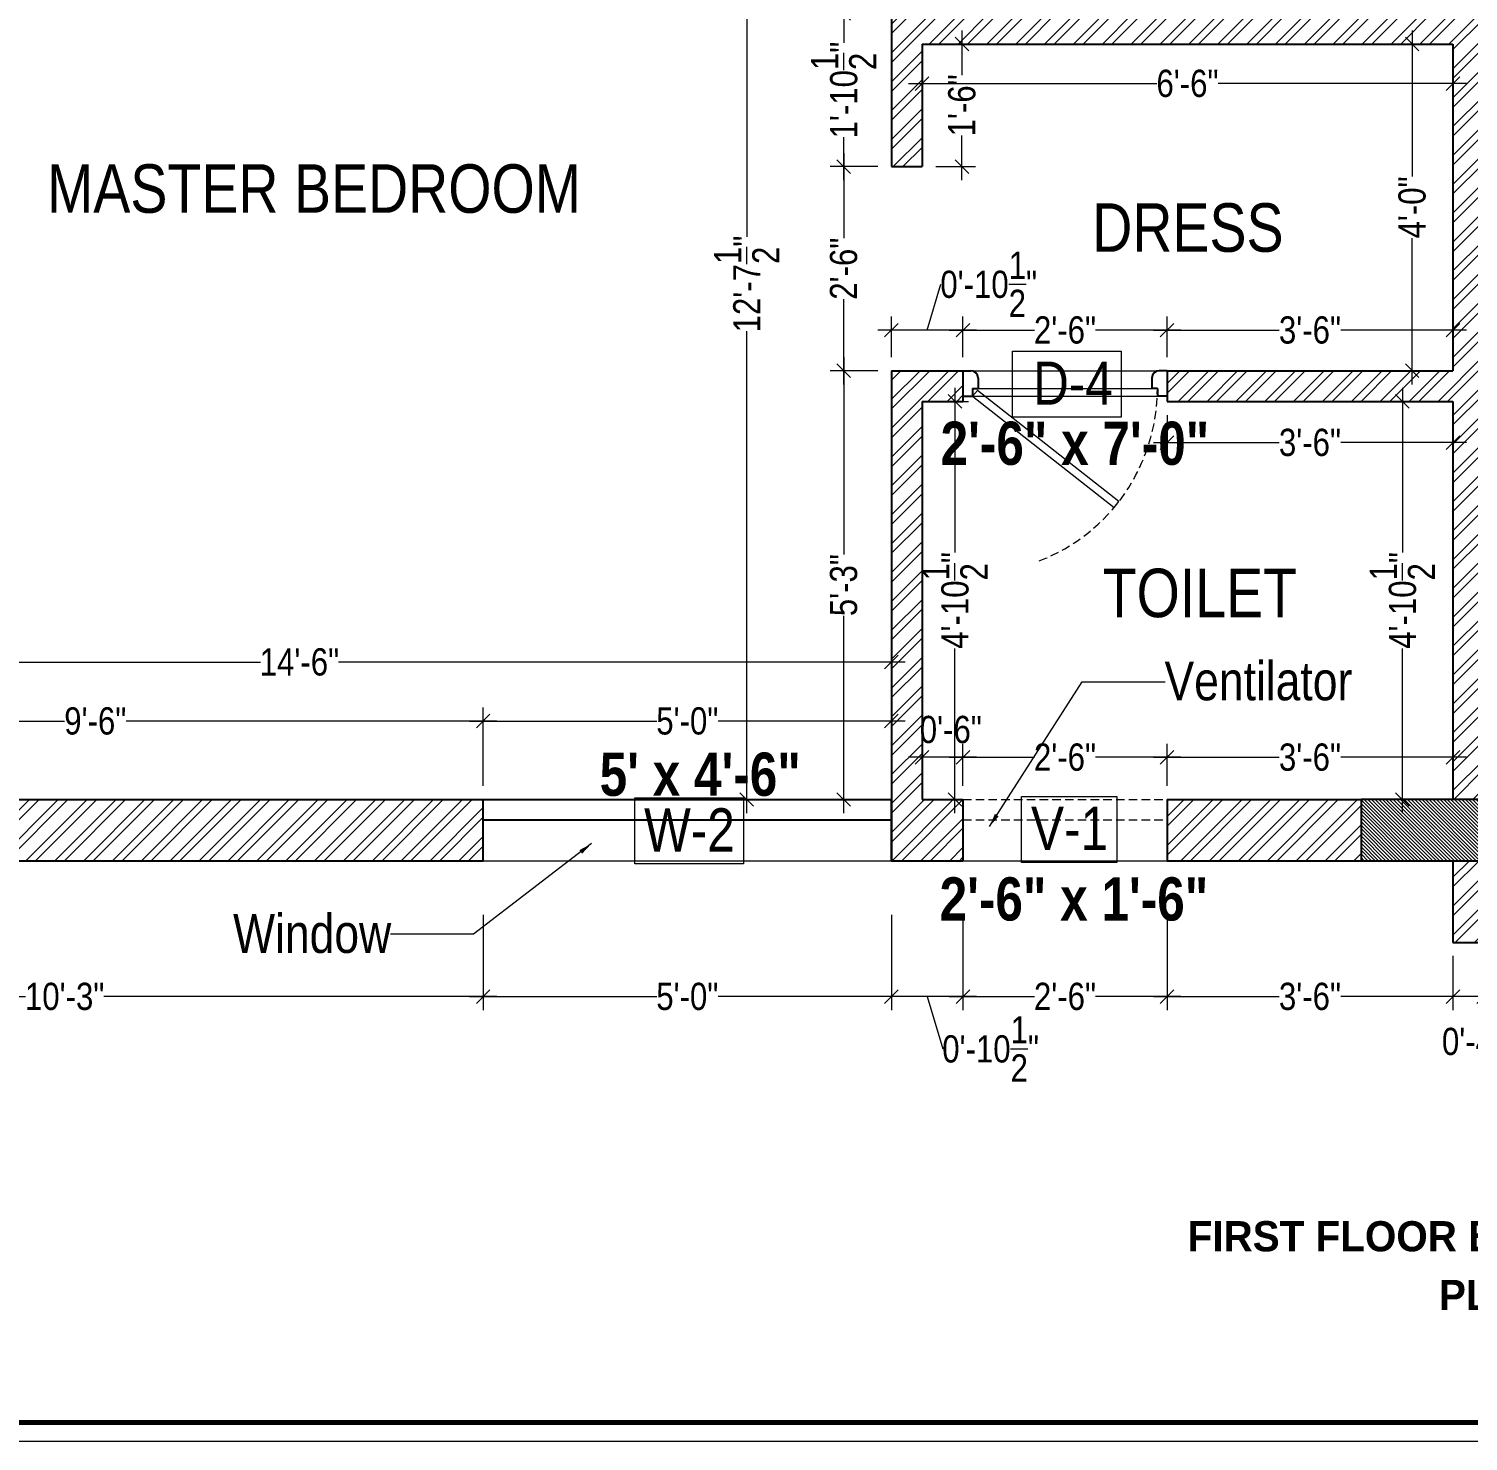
# Model space of a CAD drawing. Header units: millimetres. Extents: x 3067 to 3748, y 1385 to 1863.
# Drawn here: x 3190.8 to 3402.3, y 1384.7 to 1592.3 of the extents above; entities that cross this region are included whole.
import ezdxf

# ---------------------------------------------------------------- set-up
doc = ezdxf.new("R2010")
doc.units = ezdxf.units.MM
doc.linetypes.add('DASHED2', pattern=[0.375, 0.25, -0.125])
for name, color, linetype, lineweight in [('COLUMNS', 3, 'Continuous', 25), ('dimensions', 251, 'Continuous', 13), ('HATCH', 8, 'Continuous', 5), ('TEXT', 38, 'Continuous', 15), ('Title Sheet', 7, 'Continuous', 9), ('WALLS', 7, 'Continuous', 25)]:
    doc.layers.add(name, color=color, linetype=linetype, lineweight=lineweight)
doc.layers.add('doors', color=251, linetype='Continuous')
doc.styles.add('style1', font='bgothm.ttf')
doc.styles.add('Swiss-LT', font='swissc.ttf')
doc.dimstyles.new('INNER', dxfattribs={"dimtxt": 4, "dimasz": 2, "dimexe": 2, "dimexo": 2, "dimgap": 0, "dimtad": 0, "dimzin": 1, "dimdsep": 46, "dimlunit": 4, "dimtxsty": 'Swiss-LT', "dimblk": 'OBLIQUE', "dimcen": 0.125, "dimdle": 2, "dimclrd": 256, "dimclre": 256, "dimclrt": 7, "dimadec": 0, "dimazin": 0, "dimtfac": 1, "dimtofl": 0, "dimtmove": 0, "dimatfit": 3, "dimfxl": 12, "dimfxlon": 1, "dimtolj": 1, "dimtzin": 0, "dimlwd": -1, "dimlwe": -1, "dimarcsym": 0})

# ---------------------------------------------------------------- blocks, each defined once
blk = doc.blocks.new('_Oblique')
at = {"color": 0, "linetype": 'ByBlock', "lineweight": -2}
blk.add_line((-0.5, -0.5), (0.5, 0.5), dxfattribs=at)
blk = doc.blocks.new('*D187')
at = {"layer": 'Defpoints', "color": 0, "ltscale": 20, "transparency": 16777216}
for p in [(3322.07, 1590.02), (3400.07, 1590.02), (3322.07, 1584.23)]:
    blk.add_point(p, dxfattribs=at)
at = {"layer": 'dimensions', "ltscale": 20, "transparency": 16777216}
for p, q in [((3322.07, 1588.02), (3322.07, 1582.23)), ((3400.07, 1588.02), (3400.07, 1582.23)), ((3320.07, 1584.23), (3356.58, 1584.23)), ((3402.07, 1584.23), (3365.57, 1584.23))]:
    blk.add_line(p, q, dxfattribs=at)
at = {"layer": 'dimensions', "ltscale": 20, "transparency": 16777216, "xscale": 2, "yscale": 2, "zscale": 2, "rotation": 180}
blk.add_blockref('_Oblique', (3322.07, 1584.23), dxfattribs=at)
at = {"layer": 'dimensions', "ltscale": 20, "transparency": 16777216, "xscale": 2, "yscale": 2, "zscale": 2}
blk.add_blockref('_Oblique', (3400.07, 1584.23), dxfattribs=at)
at = {"layer": 'dimensions', "color": 7, "ltscale": 20, "transparency": 16777216, "insert": (3361.07, 1584.23), "char_height": 4, "attachment_point": 5, "style": 'Swiss-LT'}
blk.add_mtext('\\A1;6\'-6"', dxfattribs=at)
blk = doc.blocks.new('*D188')
at = {"layer": 'Defpoints', "color": 0, "ltscale": 20, "transparency": 16777216}
for p in [(3394.09, 1590.02), (3400.07, 1590.02), (3400.07, 1542.02)]:
    blk.add_point(p, dxfattribs=at)
at = {"layer": 'dimensions', "ltscale": 20, "transparency": 16777216}
for p, q in [((3394.09, 1592.02), (3394.09, 1570.56)), ((3398.07, 1590.02), (3392.09, 1590.02)), ((3394.09, 1540.02), (3394.09, 1561.49)), ((3398.07, 1542.02), (3392.09, 1542.02))]:
    blk.add_line(p, q, dxfattribs=at)
at = {"layer": 'dimensions', "ltscale": 20, "transparency": 16777216, "xscale": 2, "yscale": 2, "zscale": 2}
for p, rotation in [((3394.09, 1590.02), 90), ((3394.09, 1542.02), 270)]:
    blk.add_blockref('_Oblique', p, dxfattribs=dict(at, rotation=rotation))
at = {"layer": 'dimensions', "color": 7, "ltscale": 20, "transparency": 16777216, "insert": (3394.09, 1566.02), "char_height": 4, "attachment_point": 5, "rotation": 90, "style": 'Swiss-LT'}
blk.add_mtext('\\A1;4\'-0"', dxfattribs=at)
blk = doc.blocks.new('*D205')
at = {"layer": 'Defpoints', "color": 0, "ltscale": 20, "transparency": 16777216}
for p in [(3400.07, 1458.02), (3404.57, 1458.02), (3400.07, 1450.06)]:
    blk.add_point(p, dxfattribs=at)
at = {"layer": 'dimensions', "ltscale": 20, "transparency": 16777216}
for p, q in [((3400.07, 1456.02), (3400.07, 1448.06)), ((3404.57, 1456.02), (3404.57, 1448.06)), ((3406.57, 1450.06), (3398.07, 1450.06))]:
    blk.add_line(p, q, dxfattribs=at)
at = {"layer": 'dimensions', "ltscale": 20, "transparency": 16777216, "xscale": 2, "yscale": 2, "zscale": 2, "rotation": 180}
blk.add_blockref('_Oblique', (3400.07, 1450.06), dxfattribs=at)
at = {"layer": 'dimensions', "ltscale": 20, "transparency": 16777216, "xscale": 2, "yscale": 2, "zscale": 2}
blk.add_blockref('_Oblique', (3404.57, 1450.06), dxfattribs=at)
at = {"layer": 'dimensions', "color": 7, "ltscale": 20, "transparency": 16777216, "insert": (3404.3, 1443.47), "char_height": 4, "attachment_point": 5, "style": 'Swiss-LT'}
blk.add_mtext('\\A1;0\'-4{\\H1x;\\S1/2;}"', dxfattribs=at)
blk = doc.blocks.new('*D206')
at = {"layer": 'Defpoints', "color": 0, "ltscale": 20, "transparency": 16777216}
for p in [(3358.07, 1470.02), (3400.07, 1458.02), (3358.07, 1450.06)]:
    blk.add_point(p, dxfattribs=at)
at = {"layer": 'dimensions', "ltscale": 20, "transparency": 16777216}
for p, q in [((3358.07, 1462.06), (3358.07, 1448.06)), ((3400.07, 1456.02), (3400.07, 1448.06)), ((3356.07, 1450.06), (3374.56, 1450.06)), ((3402.07, 1450.06), (3383.59, 1450.06))]:
    blk.add_line(p, q, dxfattribs=at)
at = {"layer": 'dimensions', "ltscale": 20, "transparency": 16777216, "xscale": 2, "yscale": 2, "zscale": 2, "rotation": 180}
blk.add_blockref('_Oblique', (3358.07, 1450.06), dxfattribs=at)
at = {"layer": 'dimensions', "ltscale": 20, "transparency": 16777216, "xscale": 2, "yscale": 2, "zscale": 2}
blk.add_blockref('_Oblique', (3400.07, 1450.06), dxfattribs=at)
at = {"layer": 'dimensions', "color": 7, "ltscale": 20, "transparency": 16777216, "insert": (3379.07, 1450.06), "char_height": 4, "attachment_point": 5, "style": 'Swiss-LT'}
blk.add_mtext('\\A1;3\'-6"', dxfattribs=at)
blk = doc.blocks.new('*D207')
at = {"layer": 'Defpoints', "color": 0, "ltscale": 20, "transparency": 16777216}
for p in [(3328.07, 1470.02), (3358.07, 1470.02), (3328.07, 1450.06)]:
    blk.add_point(p, dxfattribs=at)
at = {"layer": 'dimensions', "ltscale": 20, "transparency": 16777216}
for p, q in [((3328.07, 1462.06), (3328.07, 1448.06)), ((3358.07, 1462.06), (3358.07, 1448.06)), ((3326.07, 1450.06), (3338.58, 1450.06)), ((3360.07, 1450.06), (3347.57, 1450.06))]:
    blk.add_line(p, q, dxfattribs=at)
at = {"layer": 'dimensions', "ltscale": 20, "transparency": 16777216, "xscale": 2, "yscale": 2, "zscale": 2, "rotation": 180}
blk.add_blockref('_Oblique', (3328.07, 1450.06), dxfattribs=at)
at = {"layer": 'dimensions', "ltscale": 20, "transparency": 16777216, "xscale": 2, "yscale": 2, "zscale": 2}
blk.add_blockref('_Oblique', (3358.07, 1450.06), dxfattribs=at)
at = {"layer": 'dimensions', "color": 7, "ltscale": 20, "transparency": 16777216, "insert": (3343.07, 1450.06), "char_height": 4, "attachment_point": 5, "style": 'Swiss-LT'}
blk.add_mtext('\\A1;2\'-6"', dxfattribs=at)
blk = doc.blocks.new('*D208')
at = {"layer": 'Defpoints', "color": 0, "ltscale": 20, "transparency": 16777216}
for p in [(3317.57, 1470.02), (3328.07, 1470.02), (3317.57, 1450.06)]:
    blk.add_point(p, dxfattribs=at)
at = {"layer": 'dimensions', "ltscale": 20, "transparency": 16777216}
for p, q in [((3317.57, 1462.06), (3317.57, 1448.06)), ((3328.07, 1462.06), (3328.07, 1448.06)), ((3330.07, 1450.06), (3315.57, 1450.06)), ((3322.82, 1450.06), (3325.13, 1442.37))]:
    blk.add_line(p, q, dxfattribs=at)
at = {"layer": 'dimensions', "ltscale": 20, "transparency": 16777216, "xscale": 2, "yscale": 2, "zscale": 2, "rotation": 180}
blk.add_blockref('_Oblique', (3317.57, 1450.06), dxfattribs=at)
at = {"layer": 'dimensions', "ltscale": 20, "transparency": 16777216, "xscale": 2, "yscale": 2, "zscale": 2}
blk.add_blockref('_Oblique', (3328.07, 1450.06), dxfattribs=at)
at = {"layer": 'dimensions', "color": 7, "ltscale": 20, "transparency": 16777216, "insert": (3332.14, 1442.37), "char_height": 4, "attachment_point": 5, "style": 'Swiss-LT'}
blk.add_mtext('\\A1;0\'-10{\\H1x;\\S1/2;}"', dxfattribs=at)
blk = doc.blocks.new('*D209')
at = {"layer": 'Defpoints', "color": 0, "ltscale": 20, "transparency": 16777216}
for p in [(3257.57, 1470.02), (3317.57, 1470.02), (3257.57, 1450.06)]:
    blk.add_point(p, dxfattribs=at)
at = {"layer": 'dimensions', "ltscale": 20, "transparency": 16777216}
for p, q in [((3257.57, 1462.06), (3257.57, 1448.06)), ((3317.57, 1462.06), (3317.57, 1448.06)), ((3255.57, 1450.06), (3283.07, 1450.06)), ((3319.57, 1450.06), (3292.08, 1450.06))]:
    blk.add_line(p, q, dxfattribs=at)
at = {"layer": 'dimensions', "ltscale": 20, "transparency": 16777216, "xscale": 2, "yscale": 2, "zscale": 2, "rotation": 180}
blk.add_blockref('_Oblique', (3257.57, 1450.06), dxfattribs=at)
at = {"layer": 'dimensions', "ltscale": 20, "transparency": 16777216, "xscale": 2, "yscale": 2, "zscale": 2}
blk.add_blockref('_Oblique', (3317.57, 1450.06), dxfattribs=at)
at = {"layer": 'dimensions', "color": 7, "ltscale": 20, "transparency": 16777216, "insert": (3287.57, 1450.06), "char_height": 4, "attachment_point": 5, "style": 'Swiss-LT'}
blk.add_mtext('\\A1;5\'-0"', dxfattribs=at)
blk = doc.blocks.new('*D210')
at = {"layer": 'Defpoints', "color": 0, "ltscale": 20, "transparency": 16777216}
for p in [(3134.57, 1470.02), (3257.57, 1470.02), (3134.57, 1450.06)]:
    blk.add_point(p, dxfattribs=at)
at = {"layer": 'dimensions', "ltscale": 20, "transparency": 16777216}
for p, q in [((3134.57, 1462.06), (3134.57, 1448.06)), ((3257.57, 1462.06), (3257.57, 1448.06)), ((3132.57, 1450.06), (3190.33, 1450.06)), ((3259.57, 1450.06), (3201.82, 1450.06))]:
    blk.add_line(p, q, dxfattribs=at)
at = {"layer": 'dimensions', "ltscale": 20, "transparency": 16777216, "xscale": 2, "yscale": 2, "zscale": 2, "rotation": 180}
blk.add_blockref('_Oblique', (3134.57, 1450.06), dxfattribs=at)
at = {"layer": 'dimensions', "ltscale": 20, "transparency": 16777216, "xscale": 2, "yscale": 2, "zscale": 2}
blk.add_blockref('_Oblique', (3257.57, 1450.06), dxfattribs=at)
at = {"layer": 'dimensions', "color": 7, "ltscale": 20, "transparency": 16777216, "insert": (3196.07, 1450.06), "char_height": 4, "attachment_point": 5, "style": 'Swiss-LT'}
blk.add_mtext('\\A1;10\'-3"', dxfattribs=at)
blk = doc.blocks.new('*D211')
at = {"layer": 'Defpoints', "color": 0, "ltscale": 20, "transparency": 16777216}
for p in [(3257.57, 1490.54), (3143.57, 1479.02), (3257.57, 1479.02)]:
    blk.add_point(p, dxfattribs=at)
at = {"layer": 'dimensions', "ltscale": 20, "transparency": 16777216}
for p, q in [((3143.57, 1481.02), (3143.57, 1492.54)), ((3257.57, 1481.02), (3257.57, 1492.54)), ((3141.57, 1490.54), (3196.06, 1490.54)), ((3259.57, 1490.54), (3205.09, 1490.54))]:
    blk.add_line(p, q, dxfattribs=at)
at = {"layer": 'dimensions', "ltscale": 20, "transparency": 16777216, "xscale": 2, "yscale": 2, "zscale": 2, "rotation": 180}
blk.add_blockref('_Oblique', (3143.57, 1490.54), dxfattribs=at)
at = {"layer": 'dimensions', "ltscale": 20, "transparency": 16777216, "xscale": 2, "yscale": 2, "zscale": 2}
blk.add_blockref('_Oblique', (3257.57, 1490.54), dxfattribs=at)
at = {"layer": 'dimensions', "color": 7, "ltscale": 20, "transparency": 16777216, "insert": (3200.57, 1490.54), "char_height": 4, "attachment_point": 5, "style": 'Swiss-LT'}
blk.add_mtext('\\A1;9\'-6"', dxfattribs=at)
blk = doc.blocks.new('*D212')
at = {"layer": 'Defpoints', "color": 0, "ltscale": 20, "transparency": 16777216}
for p in [(3317.57, 1490.54), (3257.57, 1479.02), (3317.57, 1479.02)]:
    blk.add_point(p, dxfattribs=at)
at = {"layer": 'dimensions', "ltscale": 20, "transparency": 16777216}
for p, q in [((3257.57, 1481.02), (3257.57, 1492.54)), ((3317.57, 1481.02), (3317.57, 1492.54)), ((3255.57, 1490.54), (3283.07, 1490.54)), ((3319.57, 1490.54), (3292.08, 1490.54))]:
    blk.add_line(p, q, dxfattribs=at)
at = {"layer": 'dimensions', "ltscale": 20, "transparency": 16777216, "xscale": 2, "yscale": 2, "zscale": 2, "rotation": 180}
blk.add_blockref('_Oblique', (3257.57, 1490.54), dxfattribs=at)
at = {"layer": 'dimensions', "ltscale": 20, "transparency": 16777216, "xscale": 2, "yscale": 2, "zscale": 2}
blk.add_blockref('_Oblique', (3317.57, 1490.54), dxfattribs=at)
at = {"layer": 'dimensions', "color": 7, "ltscale": 20, "transparency": 16777216, "insert": (3287.57, 1490.54), "char_height": 4, "attachment_point": 5, "style": 'Swiss-LT'}
blk.add_mtext('\\A1;5\'-0"', dxfattribs=at)
blk = doc.blocks.new('*D213')
at = {"layer": 'Defpoints', "color": 0, "ltscale": 20, "transparency": 16777216}
for p in [(3310.55, 1542.02), (3317.57, 1542.02), (3317.57, 1479.02)]:
    blk.add_point(p, dxfattribs=at)
at = {"layer": 'dimensions', "ltscale": 20, "transparency": 16777216}
for p, q in [((3315.57, 1542.02), (3308.55, 1542.02)), ((3310.55, 1544.02), (3310.55, 1515.03)), ((3310.55, 1477.02), (3310.55, 1506.02)), ((3315.57, 1479.02), (3308.55, 1479.02))]:
    blk.add_line(p, q, dxfattribs=at)
at = {"layer": 'dimensions', "ltscale": 20, "transparency": 16777216, "xscale": 2, "yscale": 2, "zscale": 2}
for p, rotation in [((3310.55, 1542.02), 90), ((3310.55, 1479.02), 270)]:
    blk.add_blockref('_Oblique', p, dxfattribs=dict(at, rotation=rotation))
at = {"layer": 'dimensions', "color": 7, "ltscale": 20, "transparency": 16777216, "insert": (3310.55, 1510.52), "char_height": 4, "attachment_point": 5, "rotation": 90, "style": 'Swiss-LT'}
blk.add_mtext('\\A1;5\'-3"', dxfattribs=at)
blk = doc.blocks.new('*D214')
at = {"layer": 'Defpoints', "color": 0, "ltscale": 20, "transparency": 16777216}
for p in [(3310.55, 1572.02), (3317.57, 1572.02), (3317.57, 1542.02)]:
    blk.add_point(p, dxfattribs=at)
at = {"layer": 'dimensions', "ltscale": 20, "transparency": 16777216}
for p, q in [((3310.55, 1574.02), (3310.55, 1561.52)), ((3315.57, 1572.02), (3308.55, 1572.02)), ((3310.55, 1540.02), (3310.55, 1552.53)), ((3315.57, 1542.02), (3308.55, 1542.02))]:
    blk.add_line(p, q, dxfattribs=at)
at = {"layer": 'dimensions', "ltscale": 20, "transparency": 16777216, "xscale": 2, "yscale": 2, "zscale": 2}
for p, rotation in [((3310.55, 1572.02), 90), ((3310.55, 1542.02), 270)]:
    blk.add_blockref('_Oblique', p, dxfattribs=dict(at, rotation=rotation))
at = {"layer": 'dimensions', "color": 7, "ltscale": 20, "transparency": 16777216, "insert": (3310.55, 1557.02), "char_height": 4, "attachment_point": 5, "rotation": 90, "style": 'Swiss-LT'}
blk.add_mtext('\\A1;2\'-6"', dxfattribs=at)
blk = doc.blocks.new('*D215')
at = {"layer": 'Defpoints', "color": 0, "ltscale": 20, "transparency": 16777216}
for p in [(3310.55, 1594.52), (3317.57, 1594.52), (3317.57, 1572.02)]:
    blk.add_point(p, dxfattribs=at)
at = {"layer": 'dimensions', "ltscale": 20, "transparency": 16777216}
for p, q in [((3310.55, 1596.52), (3310.55, 1590.21)), ((3315.57, 1594.52), (3308.55, 1594.52)), ((3310.55, 1570.02), (3310.55, 1576.34)), ((3315.57, 1572.02), (3308.55, 1572.02))]:
    blk.add_line(p, q, dxfattribs=at)
at = {"layer": 'dimensions', "ltscale": 20, "transparency": 16777216, "xscale": 2, "yscale": 2, "zscale": 2}
for p, rotation in [((3310.55, 1594.52), 90), ((3310.55, 1572.02), 270)]:
    blk.add_blockref('_Oblique', p, dxfattribs=dict(at, rotation=rotation))
at = {"layer": 'dimensions', "color": 7, "ltscale": 20, "transparency": 16777216, "insert": (3310.55, 1583.27), "char_height": 4, "attachment_point": 5, "rotation": 90, "style": 'Swiss-LT'}
blk.add_mtext('\\A1;1\'-10{\\H1x;\\S1/2;}"', dxfattribs=at)
blk = doc.blocks.new('*D216')
at = {"layer": 'Defpoints', "color": 0, "ltscale": 20, "transparency": 16777216}
for p in [(3322.07, 1590.02), (3327.93, 1590.02), (3322.07, 1572.02)]:
    blk.add_point(p, dxfattribs=at)
at = {"layer": 'dimensions', "ltscale": 20, "transparency": 16777216}
for p, q in [((3327.93, 1592.02), (3327.93, 1585.44)), ((3324.07, 1590.02), (3329.93, 1590.02)), ((3327.93, 1570.02), (3327.93, 1576.6)), ((3324.07, 1572.02), (3329.93, 1572.02))]:
    blk.add_line(p, q, dxfattribs=at)
at = {"layer": 'dimensions', "ltscale": 20, "transparency": 16777216, "xscale": 2, "yscale": 2, "zscale": 2}
for p, rotation in [((3327.93, 1590.02), 90), ((3327.93, 1572.02), 270)]:
    blk.add_blockref('_Oblique', p, dxfattribs=dict(at, rotation=rotation))
at = {"layer": 'dimensions', "color": 7, "ltscale": 20, "transparency": 16777216, "insert": (3327.93, 1581.02), "char_height": 4, "attachment_point": 5, "rotation": 90, "style": 'Swiss-LT'}
blk.add_mtext('\\A1;1\'-6"', dxfattribs=at)
blk = doc.blocks.new('*D217')
at = {"layer": 'Defpoints', "color": 0, "ltscale": 20, "transparency": 16777216}
for p in [(3400.07, 1547.99), (3358.07, 1542.02), (3400.07, 1542.02)]:
    blk.add_point(p, dxfattribs=at)
at = {"layer": 'dimensions', "ltscale": 20, "transparency": 16777216}
for p, q in [((3358.07, 1544.02), (3358.07, 1549.99)), ((3400.07, 1544.02), (3400.07, 1549.99)), ((3356.07, 1547.99), (3374.56, 1547.99)), ((3402.07, 1547.99), (3383.59, 1547.99))]:
    blk.add_line(p, q, dxfattribs=at)
at = {"layer": 'dimensions', "ltscale": 20, "transparency": 16777216, "xscale": 2, "yscale": 2, "zscale": 2, "rotation": 180}
blk.add_blockref('_Oblique', (3358.07, 1547.99), dxfattribs=at)
at = {"layer": 'dimensions', "ltscale": 20, "transparency": 16777216, "xscale": 2, "yscale": 2, "zscale": 2}
blk.add_blockref('_Oblique', (3400.07, 1547.99), dxfattribs=at)
at = {"layer": 'dimensions', "color": 7, "ltscale": 20, "transparency": 16777216, "insert": (3379.07, 1547.99), "char_height": 4, "attachment_point": 5, "style": 'Swiss-LT'}
blk.add_mtext('\\A1;3\'-6"', dxfattribs=at)
blk = doc.blocks.new('*D218')
at = {"layer": 'Defpoints', "color": 0, "ltscale": 20, "transparency": 16777216}
for p in [(3328.07, 1547.99), (3328.07, 1542.02), (3358.07, 1542.02)]:
    blk.add_point(p, dxfattribs=at)
at = {"layer": 'dimensions', "ltscale": 20, "transparency": 16777216}
for p, q in [((3328.07, 1544.02), (3328.07, 1549.99)), ((3358.07, 1544.02), (3358.07, 1549.99)), ((3326.07, 1547.99), (3338.58, 1547.99)), ((3360.07, 1547.99), (3347.57, 1547.99))]:
    blk.add_line(p, q, dxfattribs=at)
at = {"layer": 'dimensions', "ltscale": 20, "transparency": 16777216, "xscale": 2, "yscale": 2, "zscale": 2, "rotation": 180}
blk.add_blockref('_Oblique', (3328.07, 1547.99), dxfattribs=at)
at = {"layer": 'dimensions', "ltscale": 20, "transparency": 16777216, "xscale": 2, "yscale": 2, "zscale": 2}
blk.add_blockref('_Oblique', (3358.07, 1547.99), dxfattribs=at)
at = {"layer": 'dimensions', "color": 7, "ltscale": 20, "transparency": 16777216, "insert": (3343.07, 1547.99), "char_height": 4, "attachment_point": 5, "style": 'Swiss-LT'}
blk.add_mtext('\\A1;2\'-6"', dxfattribs=at)
blk = doc.blocks.new('*D219')
at = {"layer": 'Defpoints', "color": 0, "ltscale": 20, "transparency": 16777216}
for p in [(3317.57, 1547.99), (3317.57, 1542.02), (3328.07, 1542.02)]:
    blk.add_point(p, dxfattribs=at)
at = {"layer": 'dimensions', "ltscale": 20, "transparency": 16777216}
for p, q in [((3322.82, 1547.99), (3324.84, 1554.73)), ((3317.57, 1544.02), (3317.57, 1549.99)), ((3328.07, 1544.02), (3328.07, 1549.99)), ((3330.07, 1547.99), (3315.57, 1547.99))]:
    blk.add_line(p, q, dxfattribs=at)
at = {"layer": 'dimensions', "ltscale": 20, "transparency": 16777216, "xscale": 2, "yscale": 2, "zscale": 2, "rotation": 180}
blk.add_blockref('_Oblique', (3317.57, 1547.99), dxfattribs=at)
at = {"layer": 'dimensions', "ltscale": 20, "transparency": 16777216, "xscale": 2, "yscale": 2, "zscale": 2}
blk.add_blockref('_Oblique', (3328.07, 1547.99), dxfattribs=at)
at = {"layer": 'dimensions', "color": 7, "ltscale": 20, "transparency": 16777216, "insert": (3331.86, 1554.73), "char_height": 4, "attachment_point": 5, "style": 'Swiss-LT'}
blk.add_mtext('\\A1;0\'-10{\\H1x;\\S1/2;}"', dxfattribs=at)
blk = doc.blocks.new('*D220')
at = {"layer": 'Defpoints', "color": 0, "ltscale": 20, "transparency": 16777216}
for p in [(3358.07, 1537.52), (3400.07, 1537.52), (3400.07, 1531.47)]:
    blk.add_point(p, dxfattribs=at)
at = {"layer": 'dimensions', "ltscale": 20, "transparency": 16777216}
for p, q in [((3358.07, 1535.52), (3358.07, 1529.47)), ((3400.07, 1535.52), (3400.07, 1529.47)), ((3356.07, 1531.47), (3374.56, 1531.47)), ((3402.07, 1531.47), (3383.59, 1531.47))]:
    blk.add_line(p, q, dxfattribs=at)
at = {"layer": 'dimensions', "ltscale": 20, "transparency": 16777216, "xscale": 2, "yscale": 2, "zscale": 2, "rotation": 180}
blk.add_blockref('_Oblique', (3358.07, 1531.47), dxfattribs=at)
at = {"layer": 'dimensions', "ltscale": 20, "transparency": 16777216, "xscale": 2, "yscale": 2, "zscale": 2}
blk.add_blockref('_Oblique', (3400.07, 1531.47), dxfattribs=at)
at = {"layer": 'dimensions', "color": 7, "ltscale": 20, "transparency": 16777216, "insert": (3379.07, 1531.47), "char_height": 4, "attachment_point": 5, "style": 'Swiss-LT'}
blk.add_mtext('\\A1;3\'-6"', dxfattribs=at)
blk = doc.blocks.new('*D221')
at = {"layer": 'Defpoints', "color": 0, "ltscale": 20, "transparency": 16777216}
for p in [(3400.07, 1537.52), (3392.66, 1479.02), (3400.07, 1479.02)]:
    blk.add_point(p, dxfattribs=at)
at = {"layer": 'dimensions', "ltscale": 20, "transparency": 16777216}
for p, q in [((3392.66, 1539.52), (3392.66, 1515.33)), ((3398.07, 1537.52), (3390.66, 1537.52)), ((3392.66, 1477.02), (3392.66, 1501.22)), ((3398.07, 1479.02), (3390.66, 1479.02))]:
    blk.add_line(p, q, dxfattribs=at)
at = {"layer": 'dimensions', "ltscale": 20, "transparency": 16777216, "xscale": 2, "yscale": 2, "zscale": 2}
for p, rotation in [((3392.66, 1537.52), 90), ((3392.66, 1479.02), 270)]:
    blk.add_blockref('_Oblique', p, dxfattribs=dict(at, rotation=rotation))
at = {"layer": 'dimensions', "color": 7, "ltscale": 20, "transparency": 16777216, "insert": (3392.66, 1508.27), "char_height": 4, "attachment_point": 5, "rotation": 90, "style": 'Swiss-LT'}
blk.add_mtext('\\A1;4\'-10{\\H1x;\\S1/2;}"', dxfattribs=at)
blk = doc.blocks.new('*D222')
at = {"layer": 'Defpoints', "color": 0, "ltscale": 20, "transparency": 16777216}
for p in [(3358.07, 1485.22), (3358.07, 1479.02), (3400.07, 1479.02)]:
    blk.add_point(p, dxfattribs=at)
at = {"layer": 'dimensions', "ltscale": 20, "transparency": 16777216}
for p, q in [((3358.07, 1481.02), (3358.07, 1487.22)), ((3400.07, 1481.02), (3400.07, 1487.22)), ((3356.07, 1485.22), (3374.56, 1485.22)), ((3402.07, 1485.22), (3383.59, 1485.22))]:
    blk.add_line(p, q, dxfattribs=at)
at = {"layer": 'dimensions', "ltscale": 20, "transparency": 16777216, "xscale": 2, "yscale": 2, "zscale": 2, "rotation": 180}
blk.add_blockref('_Oblique', (3358.07, 1485.22), dxfattribs=at)
at = {"layer": 'dimensions', "ltscale": 20, "transparency": 16777216, "xscale": 2, "yscale": 2, "zscale": 2}
blk.add_blockref('_Oblique', (3400.07, 1485.22), dxfattribs=at)
at = {"layer": 'dimensions', "color": 7, "ltscale": 20, "transparency": 16777216, "insert": (3379.07, 1485.22), "char_height": 4, "attachment_point": 5, "style": 'Swiss-LT'}
blk.add_mtext('\\A1;3\'-6"', dxfattribs=at)
blk = doc.blocks.new('*D223')
at = {"layer": 'Defpoints', "color": 0, "ltscale": 20, "transparency": 16777216}
for p in [(3328.07, 1485.22), (3328.07, 1479.02), (3358.07, 1479.02)]:
    blk.add_point(p, dxfattribs=at)
at = {"layer": 'dimensions', "ltscale": 20, "transparency": 16777216}
for p, q in [((3328.07, 1481.02), (3328.07, 1487.22)), ((3358.07, 1481.02), (3358.07, 1487.22)), ((3326.07, 1485.22), (3338.58, 1485.22)), ((3360.07, 1485.22), (3347.57, 1485.22))]:
    blk.add_line(p, q, dxfattribs=at)
at = {"layer": 'dimensions', "ltscale": 20, "transparency": 16777216, "xscale": 2, "yscale": 2, "zscale": 2, "rotation": 180}
blk.add_blockref('_Oblique', (3328.07, 1485.22), dxfattribs=at)
at = {"layer": 'dimensions', "ltscale": 20, "transparency": 16777216, "xscale": 2, "yscale": 2, "zscale": 2}
blk.add_blockref('_Oblique', (3358.07, 1485.22), dxfattribs=at)
at = {"layer": 'dimensions', "color": 7, "ltscale": 20, "transparency": 16777216, "insert": (3343.07, 1485.22), "char_height": 4, "attachment_point": 5, "style": 'Swiss-LT'}
blk.add_mtext('\\A1;2\'-6"', dxfattribs=at)
blk = doc.blocks.new('*D224')
at = {"layer": 'Defpoints', "color": 0, "ltscale": 20, "transparency": 16777216}
for p in [(3322.07, 1485.22), (3322.07, 1479.02), (3328.07, 1479.02)]:
    blk.add_point(p, dxfattribs=at)
at = {"layer": 'dimensions', "ltscale": 20, "transparency": 16777216}
for p, q in [((3322.07, 1481.02), (3322.07, 1487.22)), ((3328.07, 1481.02), (3328.07, 1487.22)), ((3330.07, 1485.22), (3320.07, 1485.22))]:
    blk.add_line(p, q, dxfattribs=at)
at = {"layer": 'dimensions', "ltscale": 20, "transparency": 16777216, "xscale": 2, "yscale": 2, "zscale": 2, "rotation": 180}
blk.add_blockref('_Oblique', (3322.07, 1485.22), dxfattribs=at)
at = {"layer": 'dimensions', "ltscale": 20, "transparency": 16777216, "xscale": 2, "yscale": 2, "zscale": 2}
blk.add_blockref('_Oblique', (3328.07, 1485.22), dxfattribs=at)
at = {"layer": 'dimensions', "color": 7, "ltscale": 20, "transparency": 16777216, "insert": (3326.29, 1489.28), "char_height": 4, "attachment_point": 5, "style": 'Swiss-LT'}
blk.add_mtext('\\A1;0\'-6"', dxfattribs=at)
blk = doc.blocks.new('*D225')
at = {"layer": 'Defpoints', "color": 0, "ltscale": 20, "transparency": 16777216}
for p in [(3322.07, 1537.52), (3326.89, 1537.52), (3322.07, 1479.02)]:
    blk.add_point(p, dxfattribs=at)
at = {"layer": 'dimensions', "ltscale": 20, "transparency": 16777216}
for p, q in [((3326.89, 1539.52), (3326.89, 1515.33)), ((3324.07, 1537.52), (3328.89, 1537.52)), ((3326.89, 1477.02), (3326.89, 1501.22)), ((3324.07, 1479.02), (3328.89, 1479.02))]:
    blk.add_line(p, q, dxfattribs=at)
at = {"layer": 'dimensions', "ltscale": 20, "transparency": 16777216, "xscale": 2, "yscale": 2, "zscale": 2}
for p, rotation in [((3326.89, 1537.52), 90), ((3326.89, 1479.02), 270)]:
    blk.add_blockref('_Oblique', p, dxfattribs=dict(at, rotation=rotation))
at = {"layer": 'dimensions', "color": 7, "ltscale": 20, "transparency": 16777216, "insert": (3326.89, 1508.27), "char_height": 4, "attachment_point": 5, "rotation": 90, "style": 'Swiss-LT'}
blk.add_mtext('\\A1;4\'-10{\\H1x;\\S1/2;}"', dxfattribs=at)
blk = doc.blocks.new('*D226')
at = {"layer": 'Defpoints', "color": 0, "ltscale": 20, "transparency": 16777216}
for p in [(3143.57, 1499.21), (3143.57, 1479.02), (3317.57, 1479.02)]:
    blk.add_point(p, dxfattribs=at)
at = {"layer": 'dimensions', "ltscale": 20, "transparency": 16777216}
for p, q in [((3143.57, 1487.21), (3143.57, 1501.21)), ((3317.57, 1487.21), (3317.57, 1501.21)), ((3141.57, 1499.21), (3224.83, 1499.21)), ((3319.57, 1499.21), (3236.32, 1499.21))]:
    blk.add_line(p, q, dxfattribs=at)
at = {"layer": 'dimensions', "ltscale": 20, "transparency": 16777216, "xscale": 2, "yscale": 2, "zscale": 2, "rotation": 180}
blk.add_blockref('_Oblique', (3143.57, 1499.21), dxfattribs=at)
at = {"layer": 'dimensions', "ltscale": 20, "transparency": 16777216, "xscale": 2, "yscale": 2, "zscale": 2}
blk.add_blockref('_Oblique', (3317.57, 1499.21), dxfattribs=at)
at = {"layer": 'dimensions', "color": 7, "ltscale": 20, "transparency": 16777216, "insert": (3230.57, 1499.21), "char_height": 4, "attachment_point": 5, "style": 'Swiss-LT'}
blk.add_mtext('\\A1;14\'-6"', dxfattribs=at)
blk = doc.blocks.new('*D255')
at = {"layer": 'Defpoints', "color": 0, "ltscale": 20, "transparency": 16777216}
for p in [(3296.31, 1630.52), (3310.17, 1630.52), (3317.57, 1479.02)]:
    blk.add_point(p, dxfattribs=at)
at = {"layer": 'dimensions', "ltscale": 20, "transparency": 16777216}
for p, q in [((3296.31, 1632.52), (3296.31, 1561.71)), ((3308.17, 1630.52), (3294.31, 1630.52)), ((3296.31, 1477.02), (3296.31, 1547.84)), ((3308.31, 1479.02), (3294.31, 1479.02))]:
    blk.add_line(p, q, dxfattribs=at)
at = {"layer": 'dimensions', "ltscale": 20, "transparency": 16777216, "xscale": 2, "yscale": 2, "zscale": 2}
for p, rotation in [((3296.31, 1630.52), 90), ((3296.31, 1479.02), 270)]:
    blk.add_blockref('_Oblique', p, dxfattribs=dict(at, rotation=rotation))
at = {"layer": 'dimensions', "color": 7, "ltscale": 20, "transparency": 16777216, "insert": (3296.31, 1554.77), "char_height": 4, "attachment_point": 5, "rotation": 90, "style": 'Swiss-LT'}
blk.add_mtext('\\A1;12\'-7{\\H1x;\\S1/2;}"', dxfattribs=at)
blk = doc.blocks.new('A$C38E01DC9')
at = {"layer": 'COLUMNS', "lineweight": 13, "ltscale": 20}
h = blk.add_hatch(dxfattribs=at)
h.set_pattern_fill('ANSI31', color=251, scale=3, style=0)
h.set_pattern_definition([(45, (-325034.08293, 115213.30426), (-0.26516504294, 0.26516504294), [])])
h.paths.add_polyline_path([(0, -18), (9, -18), (9, 0), (0, 0)])
at = {"layer": 'COLUMNS', "ltscale": 20}
blk.add_lwpolyline([(0, -18), (9, -18), (9, 0), (0, 0)], close=True, dxfattribs=at)
blk = doc.blocks.new('A$C742147AD')
at = {"layer": 'doors', "color": 134, "lineweight": -3}
for p, q in [((-30, 3.75), (-28.58, 3.75)), ((-28.58, 2.63), (-28.58, 3.75)), ((-28.58, 2.63), (-27.78, 2.63)), ((-27.78, 1.07), (-27.78, 2.63)), ((-2.22, 1.07), (-2.22, 2.63)), ((-1.42, 2.63), (-2.22, 2.63)), ((0, 3.75), (-1.42, 3.75)), ((-1.42, 2.63), (-1.42, 3.75)), ((-30, 0), (-28.84, 0)), ((0, 0), (-1.16, 0))]:
    blk.add_line(p, q, dxfattribs=at)
at = {"layer": 'doors', "lineweight": 0}
for p, q in [((-1.42, 3.75), (-28.58, 3.75)), ((-2.22, 2.63), (-27.78, 2.63)), ((0, 0), (-30, 0))]:
    blk.add_line(p, q, dxfattribs=at)
blk.add_lwpolyline([(-1.42, 3.75), (-22.22, 20.09), (-22.91, 19.22), (-2.12, 2.88)], close=True, dxfattribs=at)
at = {"layer": 'doors', "linetype": 'DASHED2', "lineweight": 0, "ltscale": 5}
blk.add_arc((-1.42, 2.63), 27.15, 111.1405, 180, dxfattribs=at)
at = {"layer": 'doors', "color": 134, "lineweight": -3}
for centre, major_axis, start_param, end_param in [((-28.84, 1.07), (-0.755, 0.755), 2.356195, 3.926991), ((-1.16, 1.07), (-0.755, -0.755), 5.497788, 7.068584)]:
    blk.add_ellipse(centre, major_axis=major_axis, ratio=1, start_param=start_param, end_param=end_param, dxfattribs=at)

msp = doc.modelspace()

# ---------------------------------------------------------------- hatches: boundary and pattern name
at = {"layer": 'HATCH', "ltscale": 20}
h = msp.add_hatch(dxfattribs=at)
h.set_pattern_fill('ANSI32', color=256, scale=8, style=0)
h.set_pattern_definition([(45, (3385.3115, 1783.7515), (-2.12132, 2.12132), []), (45, (3386.7257, 1783.7515), (-2.12132, 2.12132), [])])
h.paths.add_polyline_path([(3386.574, 1788.024), (3382.074, 1788.024), (3382.074, 1779.024), (3386.574, 1779.024)])
h.paths.add_polyline_path([(3386.574, 1635.024), (3382.174, 1635.024), (3382.174, 1630.524), (3386.574, 1630.524)])
h.paths.add_polyline_path([(3578.574, 1627.524), (3569.574, 1627.524), (3569.574, 1587.024), (3578.574, 1587.024)])
h.paths.add_polyline_path([(3404.574, 1470.024), (3400.074, 1470.024), (3400.074, 1458.024), (3404.574, 1458.024)])
h.paths.add_polyline_path([(3147.074, 1635.024), (3143.574, 1635.024), (3143.574, 1630.524), (3147.074, 1630.524)])
h.paths.add_polyline_path([(3413.574, 1788.024), (3404.574, 1788.024), (3404.574, 1779.024), (3413.574, 1779.024)])
h.paths.add_polyline_path([(3548.574, 1788.024), (3453.574, 1788.024), (3453.574, 1779.024), (3548.574, 1779.024)])
h.paths.add_polyline_path([(3617.574, 1788.024), (3608.574, 1788.024), (3608.574, 1779.024), (3617.574, 1779.024)])
h.paths.add_polyline_path([(3635.574, 1779.024), (3626.574, 1779.024), (3626.574, 1767.024), (3635.574, 1767.024)])
h.paths.add_polyline_path([(3635.574, 1719.024), (3626.574, 1719.024), (3626.574, 1698.024), (3596.574, 1698.024), (3596.574, 1693.524), (3626.574, 1693.524), (3626.574, 1648.524), (3635.574, 1648.524)])
h.paths.add_polyline_path([(3626.574, 1639.524), (3578.574, 1639.524), (3578.574, 1633.524), (3626.574, 1633.524)])
h.paths.add_polyline_path([(3626.574, 1581.024), (3578.574, 1581.024), (3578.574, 1575.024), (3626.574, 1575.024)])
h.paths.add_polyline_path([(3635.574, 1594.524), (3626.574, 1594.524), (3626.574, 1587.024), (3635.574, 1587.024)])
h.paths.add_polyline_path([(3635.574, 1575.024), (3626.574, 1575.024), (3628.98, 1575.024), (3631.074, 1575.024), (3633.361, 1575.024)])
h.paths.add_polyline_path([(3635.574, 1574.42), (3631.074, 1575.024), (3626.574, 1574.156), (3626.574, 1479.024), (3635.574, 1479.024)])
h.paths.add_polyline_path([(3617.574, 1479.024), (3541.074, 1479.024), (3541.074, 1470.024), (3617.574, 1470.024)])
h.paths.add_polyline_path([(3493.074, 1488.024), (3488.574, 1488.024), (3488.574, 1458.024), (3493.074, 1458.024)])
h.paths.add_polyline_path([(3493.074, 1522.524), (3476.574, 1522.524), (3476.574, 1518.024), (3493.074, 1518.024)])
h.paths.add_polyline_path([(3416.574, 1522.524), (3404.574, 1522.524), (3404.574, 1594.524), (3317.574, 1594.524), (3317.574, 1572.024), (3322.074, 1572.024), (3322.074, 1590.024), (3400.074, 1590.024), (3400.074, 1542.024), (3358.074, 1542.024), (3358.074, 1537.524), (3400.074, 1537.524), (3400.074, 1479.024), (3404.574, 1479.024), (3404.574, 1518.024), (3416.574, 1518.024)])
h.paths.add_polyline_path([(3322.074, 1537.524), (3328.074, 1537.524), (3328.074, 1542.024), (3317.574, 1542.024), (3317.574, 1470.024), (3328.074, 1470.024), (3328.074, 1479.024), (3322.074, 1479.024)])
h.paths.add_polyline_path([(3386.574, 1479.024), (3358.074, 1479.024), (3358.074, 1470.024), (3386.574, 1470.024)])
h.paths.add_polyline_path([(3257.574, 1479.024), (3152.574, 1479.024), (3152.574, 1470.024), (3257.574, 1470.024)])
h.paths.add_polyline_path([(3143.574, 1588.524), (3134.574, 1588.524), (3134.574, 1479.024), (3143.574, 1479.024)])
h.paths.add_polyline_path([(3143.574, 1630.524), (3134.574, 1630.524), (3134.574, 1624.524), (3143.574, 1624.524)])
h.paths.add_polyline_path([(3268.074, 1711.524), (3263.574, 1711.524), (3263.574, 1699.524), (3187.074, 1699.524), (3187.074, 1695.024), (3268.074, 1695.024)])
h.paths.add_polyline_path([(3404.574, 1779.024), (3400.074, 1779.024), (3400.074, 1639.524), (3404.574, 1639.524)])
h.paths.add_polyline_path([(3143.574, 1699.524), (3134.574, 1699.524), (3134.574, 1684.524), (3143.574, 1684.524)])
h.paths.add_polyline_path([(3346.074, 1630.524), (3346.074, 1635.024), (3268.074, 1635.024), (3268.074, 1665.024), (3263.574, 1665.024), (3263.574, 1635.024), (3191.574, 1635.024), (3191.574, 1665.024), (3187.074, 1665.024), (3187.074, 1630.524)])
h.paths.add_polyline_path([(3322.074, 1779.024), (3322.074, 1788.024), (3239.574, 1788.024), (3239.574, 1779.024), (3263.574, 1779.024), (3263.574, 1771.524), (3268.074, 1771.524), (3268.074, 1779.024)])
h.paths.add_polyline_path([(3545.574, 1639.524), (3545.574, 1635.024), (3569.574, 1635.024), (3569.574, 1639.524)])

# ---------------------------------------------------------------- linework, layer by layer
at = {"layer": 'TEXT', "color": 1}
for points in [[(3335.38, 1544.907), (3351.321, 1544.907), (3351.321, 1535.215), (3335.38, 1535.215)], [(3279.862, 1479.25), (3295.827, 1479.25), (3295.827, 1469.558), (3279.862, 1469.558)], [(3336.682, 1479.471), (3350.685, 1479.471), (3350.685, 1469.779), (3336.682, 1469.779)]]:
    msp.add_lwpolyline(points, close=True, dxfattribs=at)
at = {"layer": 'Title Sheet', "color": 250}
msp.add_lwpolyline([(3076.972, 1384.717), (3748.442, 1384.717), (3748.442, 1863.39), (3076.972, 1863.39)], close=True, dxfattribs=at)
at = {"layer": 'Title Sheet', "color": 7, "const_width": 0.706}
msp.add_lwpolyline([(3079.714, 1387.459), (3745.701, 1387.459), (3745.701, 1860.648), (3079.714, 1860.648)], close=True, dxfattribs=at)
at = {"layer": 'WALLS', "ltscale": 20}
for p, q in [((3317.574, 1594.524), (3317.574, 1572.024)), ((3322.074, 1590.024), (3322.074, 1572.024)), ((3322.074, 1590.024), (3400.074, 1590.024)), ((3400.074, 1590.024), (3400.074, 1542.024)), ((3317.574, 1572.024), (3322.074, 1572.024)), ((3317.574, 1542.024), (3317.574, 1470.024)), ((3317.574, 1542.024), (3328.074, 1542.024)), ((3328.074, 1542.024), (3328.074, 1537.524)), ((3358.074, 1542.024), (3400.074, 1542.024)), ((3358.074, 1542.024), (3358.074, 1537.524)), ((3322.074, 1537.524), (3322.074, 1479.024)), ((3322.074, 1537.524), (3328.074, 1537.524)), ((3358.074, 1537.524), (3400.074, 1537.524)), ((3400.074, 1537.524), (3400.074, 1479.024)), ((3152.574, 1479.024), (3257.574, 1479.024)), ((3257.574, 1470.024), (3257.574, 1479.024)), ((3317.574, 1470.024), (3317.574, 1479.024)), ((3322.074, 1479.024), (3328.074, 1479.024)), ((3328.074, 1479.024), (3328.074, 1470.024)), ((3358.074, 1479.024), (3358.074, 1470.024)), ((3358.074, 1479.024), (3386.574, 1479.024)), ((3152.574, 1470.024), (3257.574, 1470.024)), ((3317.574, 1470.024), (3328.074, 1470.024)), ((3358.074, 1470.024), (3386.574, 1470.024)), ((3400.074, 1470.024), (3400.074, 1458.024)), ((3400.074, 1458.024), (3404.574, 1458.024))]:
    msp.add_line(p, q, dxfattribs=at)
at = {"layer": 'WALLS', "color": 34, "ltscale": 20}
for p, q in [((3257.574, 1479.024), (3317.574, 1479.024)), ((3257.574, 1476.024), (3317.574, 1476.024))]:
    msp.add_line(p, q, dxfattribs=at)
at = {"layer": 'WALLS', "color": 251, "linetype": 'DASHED2', "lineweight": 18, "ltscale": 5}
for p, q in [((3328.074, 1479.024), (3358.074, 1479.024)), ((3328.074, 1476.024), (3358.074, 1476.024))]:
    msp.add_line(p, q, dxfattribs=at)
at = {"layer": 'WALLS', "color": 251, "lineweight": 18, "ltscale": 5}
for p, q in [((3257.574, 1470.024), (3317.574, 1470.024)), ((3328.074, 1470.024), (3358.074, 1470.024))]:
    msp.add_line(p, q, dxfattribs=at)

# ---------------------------------------------------------------- block references
at = {"layer": 'COLUMNS', "ltscale": 20, "rotation": 89.99999999999999}
msp.add_blockref('A$C38E01DC9', (3386.574, 1470.024), dxfattribs=at)
at = {"layer": 'doors', "rotation": 180}
msp.add_blockref('A$C742147AD', (3328.074, 1542.024), dxfattribs=at)

# ---------------------------------------------------------------- texts
at = {"layer": 'TEXT', "color": 7, "style": 'Swiss-LT'}
for s, insert, char_height, attachment_point in [('\\A1;{\\C256;MASTER BEDROOM}', (3232.713, 1568.748), 7.128, 5), ('\\A1;{\\C256;DRESS}', (3361.13, 1563.017), 7.128, 5), ('\\A1;{\\C256;TOILET}', (3362.889, 1509.323), 7.128, 5), ('\\A1;Ventilator', (3357.695, 1496.405), 5.7024, 4), ('\\A1;Window', (3244.049, 1459.28), 5.7024, 6)]:
    msp.add_mtext(s, dxfattribs=dict(at, insert=insert, char_height=char_height, attachment_point=attachment_point))
at = {"layer": 'TEXT', "color": 1, "attachment_point": 5, "style": 'Swiss-LT'}
for s, insert, char_height in [('\\A1;D-4', (3344.243, 1540.205), 6.351), ('\\A1;{\\fSwis721 Cn BT|b1|i0|c0|p34;2\'-6" x 7\'-0"}', (3344.527, 1531.324), 6.35105), ('\\A1;{\\fSwis721 Cn BT|b1|i0|c0|p34;5\' x 4\'-6"}', (3289.467, 1482.693), 6.35105), ('\\A1;W-2', (3287.886, 1474.548), 6.351), ('\\A1;V-1', (3343.735, 1474.769), 6.351), ('\\A1;{\\fSwis721 Cn BT|b1|i0|c0|p34;2\'-6" x 1\'-6"}', (3344.384, 1464.359), 6.35105)]:
    msp.add_mtext(s, dxfattribs=dict(at, insert=insert, char_height=char_height))
at = {"layer": 'Title Sheet', "char_height": 4.43908, "attachment_point": 5, "style": 'style1'}
for s, insert in [('{\\fCentury Gothic|b1|i0|c0|p34;FIRST FLOOR BRICK MARKING}', (3406.106, 1414.807)), ('{\\fCentury Gothic|b1|i0|c0|p34;PLAN}', (3406.106, 1406.204))]:
    msp.add_mtext(s, dxfattribs=dict(at, insert=insert))

# ---------------------------------------------------------------- dimensions: what is measured, and where the dimension line sits
at = {"layer": 'dimensions', "ltscale": 20}
for base, p1, p2, override, picture, middle in [((3296.314, 1630.524), (3317.574, 1479.024), (3310.167, 1630.524), {"dimpost": '\\X', "dimarcsym": 2}, '*D255', (3296.314, 1554.774)), ((3310.548, 1594.524), (3317.574, 1572.024), (3317.574, 1594.524), {"dimpost": '\\X', "dimtmove": 1, "dimarcsym": 2}, '*D215', (3310.548, 1583.274)), ((3327.929, 1590.024), (3322.074, 1572.024), (3322.074, 1590.024), {"dimpost": '\\X', "dimarcsym": 2}, '*D216', (3327.929, 1581.024)), ((3394.091, 1590.024), (3400.074, 1542.024), (3400.074, 1590.024), {"dimpost": '\\X', "dimarcsym": 2}, '*D188', (3394.091, 1566.024)), ((3310.548, 1572.024), (3317.574, 1542.024), (3317.574, 1572.024), {"dimpost": '\\X', "dimtmove": 1, "dimarcsym": 2}, '*D214', (3310.548, 1557.024)), ((3310.548, 1542.024), (3317.574, 1479.024), (3317.574, 1542.024), {"dimpost": '\\X', "dimarcsym": 2}, '*D213', (3310.548, 1510.524)), ((3326.885, 1537.524), (3322.074, 1479.024), (3322.074, 1537.524), {"dimpost": '\\X', "dimarcsym": 2}, '*D225', (3326.885, 1508.274)), ((3392.658, 1479.024), (3400.074, 1537.524), (3400.074, 1479.024), {"dimpost": '\\X', "dimarcsym": 2}, '*D221', (3392.658, 1508.274))]:
    dim = msp.add_linear_dim(base=base, p1=p1, p2=p2, angle=90, dimstyle='INNER', override=override, dxfattribs=at)
    dim.commit()
    dim.dimension.update_dxf_attribs({"geometry": picture, "text_midpoint": middle})
for base, p1, p2, override, picture, middle in [((3322.074, 1584.235), (3400.074, 1590.024), (3322.074, 1590.024), {"dimpost": '\\X', "dimarcsym": 2}, '*D187', (3361.074, 1584.235)), ((3317.574, 1547.994), (3328.074, 1542.024), (3317.574, 1542.024), {"dimpost": '\\X', "dimtmove": 1, "dimarcsym": 2}, '*D219', (3324.845, 1554.73)), ((3328.074, 1547.994), (3358.074, 1542.024), (3328.074, 1542.024), {"dimpost": '\\X', "dimtmove": 1, "dimarcsym": 2}, '*D218', (3343.074, 1547.994)), ((3400.074, 1547.994), (3358.074, 1542.024), (3400.074, 1542.024), {"dimpost": '\\X', "dimarcsym": 2}, '*D217', (3379.074, 1547.994)), ((3400.074, 1531.467), (3358.074, 1537.524), (3400.074, 1537.524), {"dimpost": '\\X', "dimarcsym": 2}, '*D220', (3379.074, 1531.467)), ((3143.574, 1499.207), (3317.574, 1479.024), (3143.574, 1479.024), {"dimpost": '\\X', "dimarcsym": 2}, '*D226', (3230.574, 1499.207)), ((3257.574, 1490.541), (3143.574, 1479.024), (3257.574, 1479.024), {"dimpost": '\\X', "dimarcsym": 2}, '*D211', (3200.574, 1490.541)), ((3317.574, 1490.541), (3257.574, 1479.024), (3317.574, 1479.024), {"dimpost": '\\X', "dimtmove": 1, "dimarcsym": 2}, '*D212', (3287.574, 1490.541)), ((3322.074, 1485.225), (3328.074, 1479.024), (3322.074, 1479.024), {"dimpost": '\\X', "dimtmove": 1, "dimarcsym": 2}, '*D224', (3326.29, 1489.278)), ((3328.074, 1485.225), (3358.074, 1479.024), (3328.074, 1479.024), {"dimpost": '\\X', "dimtmove": 1, "dimarcsym": 2}, '*D223', (3343.074, 1485.225)), ((3358.074, 1485.225), (3400.074, 1479.024), (3358.074, 1479.024), {"dimpost": '\\X', "dimarcsym": 2}, '*D222', (3379.074, 1485.225)), ((3134.574, 1450.058), (3257.574, 1470.024), (3134.574, 1470.024), {"dimpost": '\\X', "dimtmove": 1, "dimarcsym": 2}, '*D210', (3196.074, 1450.058)), ((3257.574, 1450.058), (3317.574, 1470.024), (3257.574, 1470.024), {"dimpost": '\\X', "dimtmove": 1, "dimarcsym": 2}, '*D209', (3287.574, 1450.058)), ((3328.074, 1450.058), (3358.074, 1470.024), (3328.074, 1470.024), {"dimpost": '\\X', "dimtmove": 1, "dimarcsym": 2}, '*D207', (3343.074, 1450.058)), ((3358.074, 1450.058), (3400.074, 1458.024), (3358.074, 1470.024), {"dimpost": '\\X', "dimtmove": 1, "dimarcsym": 2}, '*D206', (3379.074, 1450.058))]:
    dim = msp.add_linear_dim(base=base, p1=p1, p2=p2, dimstyle='INNER', override=override, dxfattribs=at)
    dim.commit()
    dim.dimension.update_dxf_attribs({"geometry": picture, "text_midpoint": middle})
for base, p1, p2, picture, middle in [((3317.574, 1450.058), (3328.074, 1470.024), (3317.574, 1470.024), '*D208', (3325.131, 1442.368)), ((3400.074, 1450.058), (3404.574, 1458.024), (3400.074, 1458.024), '*D205', (3404.301, 1443.467))]:
    dim = msp.add_linear_dim(base=base, p1=p1, p2=p2, dimstyle='INNER', override={"dimpost": '\\X', "dimtmove": 1, "dimarcsym": 2}, dxfattribs=at)
    dim.commit()
    dim.dimension.update_dxf_attribs({"geometry": picture, "text_midpoint": middle, "dimtype": 160})

# ---------------------------------------------------------------- leaders
for points in [[(3331.961, 1475.038), (3345.614, 1496.333), (3357.768, 1496.333)], [(3273.498, 1472.535), (3256.13, 1459.208), (3243.977, 1459.208)]]:
    msp.add_leader(points, dimstyle='INNER', override={"dimgap": 0, "dimtad": 0, "dimarcsym": 2}, dxfattribs=at)

doc.saveas('drawing.dxf')
